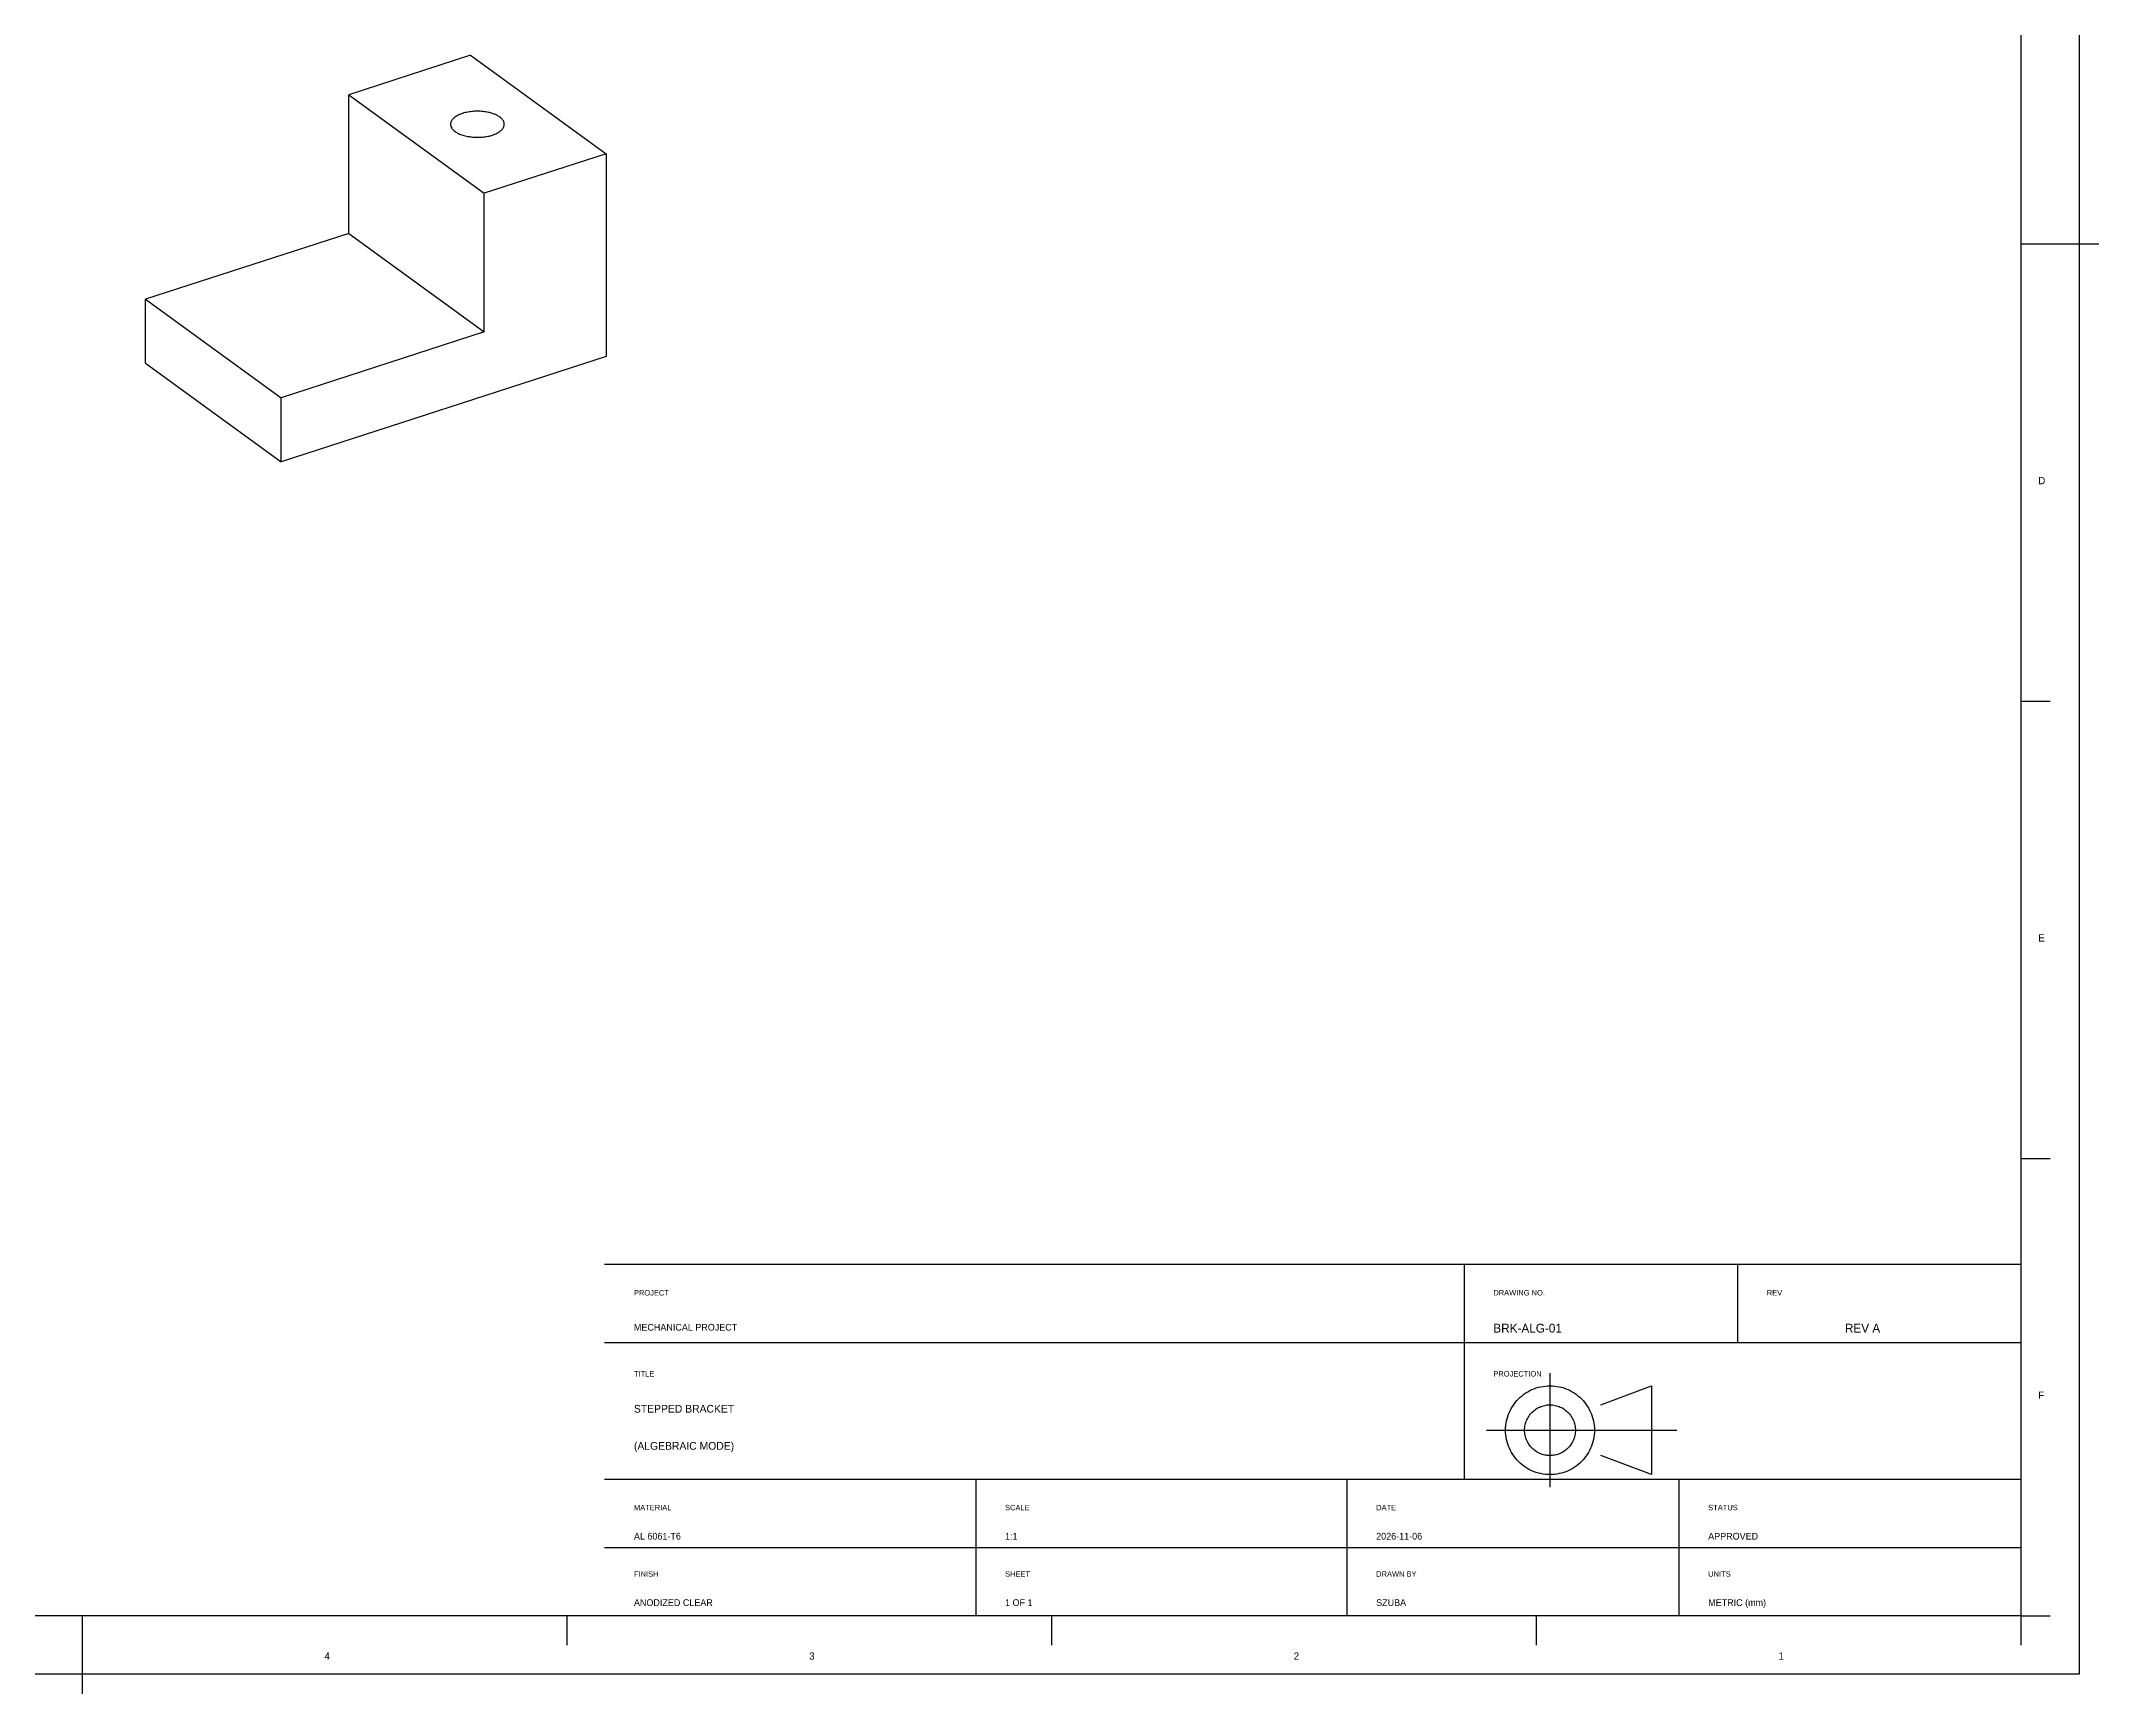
# Model space of a CAD drawing. Header units: metres. Extents: x 0 to 1587, y -826 to 297.
# Drawn here: x 791 to 1587, y -826 to -186 of the extents above; entities that cross this region are included whole.
import ezdxf

# ---------------------------------------------------------------- set-up
doc = ezdxf.new("R2010")
doc.units = ezdxf.units.M
for name, color, linetype in [('BORDER', 7, 'CONTINUOUS'), ('CENTER', 4, 'Continuous'), ('TITLE_BLOCK', 7, 'CONTINUOUS'), ('VISIBLE', 7, 'CONTINUOUS')]:
    doc.layers.add(name, color=color, linetype=linetype)

msp = doc.modelspace()

# ---------------------------------------------------------------- linework, layer by layer
at = {"layer": 'BORDER'}
for p, q in [((1579.84, 289.44), (1579.84, -817.96)), ((1557.17, 266.76), (1557.17, -795.28)), ((1557.17, -264.26), (1568.5, -264.26)), ((1568.5, -264.26), (1587.4, -264.26)), ((1557.17, -441.26), (1568.5, -441.26)), ((1557.17, -618.29), (1568.5, -618.29)), ((1341.73, -659.22), (1341.73, -742.37)), ((1447.56, -659.22), (1447.56, -689.46)), ((1009.13, -689.46), (1557.17, -689.46)), ((1009.13, -742.37), (1557.17, -742.37)), ((1152.76, -742.37), (1152.76, -795.28)), ((1296.38, -742.37), (1296.38, -795.28)), ((1424.88, -742.37), (1424.88, -795.28)), ((1009.13, -768.83), (1557.17, -768.83)), ((1557.17, -795.28), (56.69, -795.28)), ((806.93, -795.28), (806.93, -806.62)), ((994.47, -795.28), (994.47, -806.62)), ((1182.05, -795.28), (1182.05, -806.62)), ((1369.63, -795.28), (1369.63, -806.62)), ((1557.17, -795.28), (1557.17, -806.62)), ((1557.17, -795.28), (1568.5, -795.28)), ((806.93, -806.62), (806.93, -825.52)), ((1579.84, -817.96), (7.56, -817.96))]:
    msp.add_line(p, q, dxfattribs=at)
at = {"layer": 'CENTER'}
for p, q in [((1374.99, -701.36), (1374.99, -745.58)), ((1350.43, -723.47), (1424.13, -723.47))]:
    msp.add_line(p, q, dxfattribs=at)
at = {"layer": 'TITLE_BLOCK'}
for p, q in [((1009.13, -659.22), (1557.17, -659.22)), ((1557.17, -659.22), (1557.17, -795.28)), ((1557.17, -795.28), (1009.13, -795.28))]:
    msp.add_line(p, q, dxfattribs=at)
at = {"layer": 'VISIBLE'}
for p, q in [((957.27, -191.28), (910.1, -206.53)), ((957.27, -191.28), (1009.69, -229.41)), ((910.1, -260.24), (910.1, -206.53)), ((910.1, -206.53), (962.51, -244.67)), ((951.49, -215.01), (951.18, -215.23)), ((951.82, -214.8), (951.49, -215.01)), ((952.17, -214.6), (951.82, -214.8)), ((952.54, -214.41), (952.17, -214.6)), ((952.94, -214.23), (952.54, -214.41)), ((953.35, -214.06), (952.94, -214.23)), ((953.78, -213.9), (953.35, -214.06)), ((954.23, -213.75), (953.78, -213.9)), ((954.7, -213.61), (954.23, -213.75)), ((955.18, -213.48), (954.7, -213.61)), ((955.67, -213.37), (955.18, -213.48)), ((956.17, -213.27), (955.67, -213.37)), ((956.68, -213.18), (956.17, -213.27)), ((957.2, -213.1), (956.68, -213.18)), ((957.73, -213.04), (957.2, -213.1)), ((958.27, -212.99), (957.73, -213.04)), ((958.8, -212.96), (958.27, -212.99)), ((959.35, -212.94), (958.8, -212.96)), ((959.89, -212.93), (959.35, -212.94)), ((960.44, -212.94), (959.89, -212.93)), ((960.98, -212.96), (960.44, -212.94)), ((961.52, -212.99), (960.98, -212.96)), ((962.06, -213.04), (961.52, -212.99)), ((962.58, -213.1), (962.06, -213.04)), ((963.1, -213.18), (962.58, -213.1)), ((963.62, -213.27), (963.1, -213.18)), ((964.12, -213.37), (963.62, -213.27)), ((964.61, -213.48), (964.12, -213.37)), ((965.09, -213.61), (964.61, -213.48)), ((965.56, -213.75), (965.09, -213.61)), ((966.01, -213.9), (965.56, -213.75)), ((966.44, -214.06), (966.01, -213.9)), ((966.85, -214.23), (966.44, -214.06)), ((967.24, -214.41), (966.85, -214.23)), ((967.62, -214.6), (967.24, -214.41)), ((967.97, -214.8), (967.62, -214.6)), ((968.3, -215.01), (967.97, -214.8)), ((968.61, -215.23), (968.3, -215.01)), ((949.51, -217.71), (949.5, -217.97)), ((949.5, -217.97), (949.52, -218.27)), ((949.56, -217.45), (949.51, -217.71)), ((949.52, -218.27), (949.57, -218.57)), ((949.63, -217.18), (949.56, -217.45)), ((949.57, -218.57), (949.66, -218.86)), ((949.73, -216.93), (949.63, -217.18)), ((949.66, -218.86), (949.79, -219.15)), ((949.85, -216.67), (949.73, -216.93)), ((949.79, -219.15), (949.95, -219.43)), ((950.01, -216.42), (949.85, -216.67)), ((949.95, -219.43), (950.14, -219.72)), ((950.19, -216.17), (950.01, -216.42)), ((950.14, -219.72), (950.37, -219.99)), ((950.4, -215.92), (950.19, -216.17)), ((950.37, -219.99), (950.63, -220.26)), ((950.63, -215.69), (950.4, -215.92)), ((950.89, -215.45), (950.63, -215.69)), ((950.63, -220.26), (950.92, -220.52)), ((951.18, -215.23), (950.89, -215.45)), ((950.92, -220.52), (951.25, -220.77)), ((951.25, -220.77), (951.55, -220.98)), ((951.55, -220.98), (951.88, -221.18)), ((951.88, -221.18), (952.23, -221.38)), ((952.23, -221.38), (952.6, -221.56)), ((952.6, -221.56), (952.98, -221.74)), ((952.98, -221.74), (953.39, -221.91)), ((953.39, -221.91), (953.81, -222.06)), ((953.81, -222.06), (954.25, -222.21)), ((954.25, -222.21), (954.7, -222.34)), ((954.7, -222.34), (955.17, -222.46)), ((955.17, -222.46), (955.65, -222.58)), ((955.65, -222.58), (956.14, -222.68)), ((956.14, -222.68), (956.64, -222.76)), ((956.64, -222.76), (957.15, -222.84)), ((957.15, -222.84), (957.66, -222.9)), ((957.66, -222.9), (958.18, -222.95)), ((958.18, -222.95), (958.7, -222.98)), ((960.83, -223), (961.36, -222.97)), ((961.36, -222.97), (961.88, -222.92)), ((961.88, -222.92), (962.4, -222.87)), ((962.4, -222.87), (962.91, -222.8)), ((962.91, -222.8), (963.41, -222.72)), ((963.41, -222.72), (963.9, -222.63)), ((963.9, -222.63), (964.39, -222.52)), ((964.39, -222.52), (964.86, -222.4)), ((964.86, -222.4), (965.32, -222.27)), ((965.32, -222.27), (965.77, -222.13)), ((965.77, -222.13), (966.2, -221.98)), ((966.2, -221.98), (966.61, -221.82)), ((966.61, -221.82), (967.01, -221.65)), ((967.01, -221.65), (967.38, -221.47)), ((967.38, -221.47), (967.74, -221.28)), ((967.74, -221.28), (968.08, -221.08)), ((968.08, -221.08), (968.39, -220.88)), ((968.39, -220.88), (968.69, -220.66)), ((968.9, -215.45), (968.61, -215.23)), ((968.69, -220.66), (968.96, -220.44)), ((969.16, -215.69), (968.9, -215.45)), ((968.96, -220.44), (969.21, -220.21)), ((969.39, -215.92), (969.16, -215.69)), ((969.21, -220.21), (969.43, -219.98)), ((969.6, -216.17), (969.39, -215.92)), ((969.43, -219.98), (969.63, -219.74)), ((969.78, -216.42), (969.6, -216.17)), ((969.63, -219.74), (969.8, -219.49)), ((969.93, -216.67), (969.78, -216.42)), ((969.8, -219.49), (969.95, -219.25)), ((970.06, -216.93), (969.93, -216.67)), ((969.95, -219.25), (970.07, -219)), ((970.16, -217.18), (970.06, -216.93)), ((970.07, -219), (970.17, -218.74)), ((970.23, -217.45), (970.16, -217.18)), ((970.17, -218.74), (970.23, -218.49)), ((970.27, -217.71), (970.23, -217.45)), ((970.23, -218.49), (970.27, -218.23)), ((970.29, -217.97), (970.27, -217.71)), ((970.27, -218.23), (970.29, -217.97)), ((958.7, -222.98), (959.23, -223.01)), ((959.23, -223.01), (959.76, -223.02)), ((959.76, -223.02), (960.3, -223.01)), ((960.3, -223.01), (960.83, -223)), ((1009.69, -229.41), (962.51, -244.67)), ((1009.69, -229.41), (1009.69, -307.91)), ((962.51, -298.38), (962.51, -244.67)), ((910.1, -260.24), (831.48, -285.67)), ((910.1, -260.24), (962.51, -298.38)), ((831.48, -310.45), (831.48, -285.67)), ((831.48, -285.67), (883.9, -323.8)), ((962.51, -298.38), (883.9, -323.8)), ((831.48, -310.45), (883.9, -348.59)), ((1009.69, -307.91), (883.9, -348.59)), ((883.9, -348.59), (883.9, -323.8)), ((1365.62, -709.05), (1366.39, -708.58)), ((1366.39, -708.58), (1367.19, -708.15)), ((1367.19, -708.15), (1368, -707.76)), ((1368, -707.76), (1368.83, -707.42)), ((1368.83, -707.42), (1369.68, -707.12)), ((1369.68, -707.12), (1370.54, -706.86)), ((1370.54, -706.86), (1371.42, -706.65)), ((1371.42, -706.65), (1372.3, -706.49)), ((1372.3, -706.49), (1373.19, -706.37)), ((1373.19, -706.37), (1374.09, -706.3)), ((1374.09, -706.3), (1374.99, -706.28)), ((1374.99, -706.28), (1375.9, -706.3)), ((1375.9, -706.3), (1376.8, -706.37)), ((1376.8, -706.37), (1377.69, -706.49)), ((1377.69, -706.49), (1378.57, -706.65)), ((1378.57, -706.65), (1379.44, -706.86)), ((1379.44, -706.86), (1380.3, -707.12)), ((1380.3, -707.12), (1381.15, -707.42)), ((1381.15, -707.42), (1381.98, -707.76)), ((1381.98, -707.76), (1382.8, -708.15)), ((1382.8, -708.15), (1383.59, -708.58)), ((1383.59, -708.58), (1384.36, -709.05)), ((1394.65, -713.65), (1414.3, -706.28)), ((1414.3, -706.28), (1414.3, -740.67)), ((1358.94, -717.31), (1359.28, -716.48)), ((1359.28, -716.48), (1359.67, -715.67)), ((1359.67, -715.67), (1360.1, -714.87)), ((1360.1, -714.87), (1360.57, -714.1)), ((1360.57, -714.1), (1361.08, -713.36)), ((1361.08, -713.36), (1361.63, -712.65)), ((1361.63, -712.65), (1362.21, -711.96)), ((1362.21, -711.96), (1362.83, -711.31)), ((1362.83, -711.31), (1363.48, -710.69)), ((1363.48, -710.69), (1364.17, -710.11)), ((1364.17, -710.11), (1364.88, -709.56)), ((1364.88, -709.56), (1365.62, -709.05)), ((1367.69, -716.9), (1368.04, -716.52)), ((1368.04, -716.52), (1368.42, -716.17)), ((1368.42, -716.17), (1368.81, -715.84)), ((1368.81, -715.84), (1369.21, -715.52)), ((1369.21, -715.52), (1369.64, -715.23)), ((1369.64, -715.23), (1370.08, -714.96)), ((1370.08, -714.96), (1370.53, -714.72)), ((1370.53, -714.72), (1371, -714.49)), ((1371, -714.49), (1371.47, -714.3)), ((1371.47, -714.3), (1371.96, -714.13)), ((1371.96, -714.13), (1372.45, -713.98)), ((1372.45, -713.98), (1372.95, -713.86)), ((1372.95, -713.86), (1373.45, -713.77)), ((1373.45, -713.77), (1373.96, -713.7)), ((1373.96, -713.7), (1374.48, -713.66)), ((1374.48, -713.66), (1374.99, -713.65)), ((1374.99, -713.65), (1375.51, -713.66)), ((1375.51, -713.66), (1376.02, -713.7)), ((1376.02, -713.7), (1376.53, -713.77)), ((1376.53, -713.77), (1377.04, -713.86)), ((1377.04, -713.86), (1377.54, -713.98)), ((1377.54, -713.98), (1378.03, -714.13)), ((1378.03, -714.13), (1378.51, -714.3)), ((1378.51, -714.3), (1378.99, -714.49)), ((1378.99, -714.49), (1379.45, -714.72)), ((1379.45, -714.72), (1379.91, -714.96)), ((1379.91, -714.96), (1380.35, -715.23)), ((1380.35, -715.23), (1380.77, -715.52)), ((1380.77, -715.52), (1381.18, -715.84)), ((1381.18, -715.84), (1381.57, -716.17)), ((1381.57, -716.17), (1381.94, -716.52)), ((1381.94, -716.52), (1382.29, -716.9)), ((1384.36, -709.05), (1385.1, -709.56)), ((1385.1, -709.56), (1385.82, -710.11)), ((1385.82, -710.11), (1386.5, -710.69)), ((1386.5, -710.69), (1387.15, -711.31)), ((1387.15, -711.31), (1387.77, -711.96)), ((1387.77, -711.96), (1388.35, -712.65)), ((1388.35, -712.65), (1388.9, -713.36)), ((1388.9, -713.36), (1389.41, -714.1)), ((1389.41, -714.1), (1389.89, -714.87)), ((1389.89, -714.87), (1390.32, -715.67)), ((1390.32, -715.67), (1390.7, -716.48)), ((1390.7, -716.48), (1391.05, -717.31)), ((1357.8, -723.47), (1357.82, -722.57)), ((1357.82, -724.38), (1357.8, -723.47)), ((1357.82, -722.57), (1357.89, -721.67)), ((1357.89, -725.28), (1357.82, -724.38)), ((1357.89, -721.67), (1358.01, -720.78)), ((1358.01, -720.78), (1358.17, -719.9)), ((1358.17, -719.9), (1358.38, -719.02)), ((1358.38, -719.02), (1358.64, -718.16)), ((1358.64, -718.16), (1358.94, -717.31)), ((1365.17, -723.47), (1365.18, -722.96)), ((1365.18, -723.99), (1365.17, -723.47)), ((1365.18, -722.96), (1365.22, -722.44)), ((1365.22, -724.5), (1365.18, -723.99)), ((1365.22, -722.44), (1365.29, -721.93)), ((1365.29, -725.01), (1365.22, -724.5)), ((1365.29, -721.93), (1365.38, -721.43)), ((1365.38, -721.43), (1365.5, -720.93)), ((1365.5, -720.93), (1365.65, -720.44)), ((1365.65, -720.44), (1365.82, -719.95)), ((1365.82, -719.95), (1366.01, -719.48)), ((1366.01, -719.48), (1366.24, -719.01)), ((1366.24, -719.01), (1366.48, -718.56)), ((1366.48, -718.56), (1366.75, -718.12)), ((1366.75, -718.12), (1367.04, -717.69)), ((1367.04, -717.69), (1367.36, -717.29)), ((1367.36, -717.29), (1367.69, -716.9)), ((1382.29, -716.9), (1382.63, -717.29)), ((1382.63, -717.29), (1382.94, -717.69)), ((1382.94, -717.69), (1383.23, -718.12)), ((1383.23, -718.12), (1383.5, -718.56)), ((1383.5, -718.56), (1383.75, -719.01)), ((1383.75, -719.01), (1383.97, -719.48)), ((1383.97, -719.48), (1384.17, -719.95)), ((1384.17, -719.95), (1384.34, -720.44)), ((1384.34, -720.44), (1384.48, -720.93)), ((1384.48, -720.93), (1384.6, -721.43)), ((1384.6, -721.43), (1384.7, -721.93)), ((1384.7, -721.93), (1384.77, -722.44)), ((1384.77, -724.5), (1384.7, -725.01)), ((1384.77, -722.44), (1384.81, -722.96)), ((1384.81, -723.99), (1384.77, -724.5)), ((1384.81, -722.96), (1384.82, -723.47)), ((1384.82, -723.47), (1384.81, -723.99)), ((1391.05, -717.31), (1391.35, -718.16)), ((1391.35, -718.16), (1391.6, -719.02)), ((1391.6, -719.02), (1391.81, -719.9)), ((1391.81, -719.9), (1391.98, -720.78)), ((1391.98, -720.78), (1392.1, -721.67)), ((1392.1, -721.67), (1392.17, -722.57)), ((1392.17, -724.38), (1392.1, -725.28)), ((1392.17, -722.57), (1392.19, -723.47)), ((1392.19, -723.47), (1392.17, -724.38)), ((1358.01, -726.17), (1357.89, -725.28)), ((1358.17, -727.05), (1358.01, -726.17)), ((1358.38, -727.92), (1358.17, -727.05)), ((1358.64, -728.78), (1358.38, -727.92)), ((1358.94, -729.63), (1358.64, -728.78)), ((1359.28, -730.46), (1358.94, -729.63)), ((1359.67, -731.28), (1359.28, -730.46)), ((1360.1, -732.07), (1359.67, -731.28)), ((1360.57, -732.84), (1360.1, -732.07)), ((1365.38, -725.52), (1365.29, -725.01)), ((1365.5, -726.02), (1365.38, -725.52)), ((1365.65, -726.51), (1365.5, -726.02)), ((1365.82, -726.99), (1365.65, -726.51)), ((1366.01, -727.47), (1365.82, -726.99)), ((1366.24, -727.93), (1366.01, -727.47)), ((1366.48, -728.39), (1366.24, -727.93)), ((1366.75, -728.83), (1366.48, -728.39)), ((1367.04, -729.25), (1366.75, -728.83)), ((1367.36, -729.66), (1367.04, -729.25)), ((1367.69, -730.05), (1367.36, -729.66)), ((1368.04, -730.42), (1367.69, -730.05)), ((1368.42, -730.77), (1368.04, -730.42)), ((1368.81, -731.11), (1368.42, -730.77)), ((1369.21, -731.42), (1368.81, -731.11)), ((1369.64, -731.71), (1369.21, -731.42)), ((1370.08, -731.98), (1369.64, -731.71)), ((1370.53, -732.23), (1370.08, -731.98)), ((1371, -732.45), (1370.53, -732.23)), ((1371.47, -732.65), (1371, -732.45)), ((1378.99, -732.45), (1378.51, -732.65)), ((1379.45, -732.23), (1378.99, -732.45)), ((1379.91, -731.98), (1379.45, -732.23)), ((1380.35, -731.71), (1379.91, -731.98)), ((1380.77, -731.42), (1380.35, -731.71)), ((1381.18, -731.11), (1380.77, -731.42)), ((1381.57, -730.77), (1381.18, -731.11)), ((1381.94, -730.42), (1381.57, -730.77)), ((1382.29, -730.05), (1381.94, -730.42)), ((1382.63, -729.66), (1382.29, -730.05)), ((1382.94, -729.25), (1382.63, -729.66)), ((1383.23, -728.83), (1382.94, -729.25)), ((1383.5, -728.39), (1383.23, -728.83)), ((1383.75, -727.93), (1383.5, -728.39)), ((1383.97, -727.47), (1383.75, -727.93)), ((1384.17, -726.99), (1383.97, -727.47)), ((1384.34, -726.51), (1384.17, -726.99)), ((1384.48, -726.02), (1384.34, -726.51)), ((1384.6, -725.52), (1384.48, -726.02)), ((1384.7, -725.01), (1384.6, -725.52)), ((1389.89, -732.07), (1389.41, -732.84)), ((1390.32, -731.28), (1389.89, -732.07)), ((1390.7, -730.46), (1390.32, -731.28)), ((1391.05, -729.63), (1390.7, -730.46)), ((1391.35, -728.78), (1391.05, -729.63)), ((1391.6, -727.92), (1391.35, -728.78)), ((1391.81, -727.05), (1391.6, -727.92)), ((1391.98, -726.17), (1391.81, -727.05)), ((1392.1, -725.28), (1391.98, -726.17)), ((1361.08, -733.58), (1360.57, -732.84)), ((1361.63, -734.3), (1361.08, -733.58)), ((1362.21, -734.98), (1361.63, -734.3)), ((1362.83, -735.63), (1362.21, -734.98)), ((1363.48, -736.25), (1362.83, -735.63)), ((1364.17, -736.83), (1363.48, -736.25)), ((1364.88, -737.38), (1364.17, -736.83)), ((1365.62, -737.89), (1364.88, -737.38)), ((1366.39, -738.37), (1365.62, -737.89)), ((1367.19, -738.8), (1366.39, -738.37)), ((1368, -739.19), (1367.19, -738.8)), ((1368.83, -739.53), (1368, -739.19)), ((1369.68, -739.83), (1368.83, -739.53)), ((1370.54, -740.08), (1369.68, -739.83)), ((1371.42, -740.29), (1370.54, -740.08)), ((1372.3, -740.46), (1371.42, -740.29)), ((1371.96, -732.82), (1371.47, -732.65)), ((1372.45, -732.96), (1371.96, -732.82)), ((1373.19, -740.58), (1372.3, -740.46)), ((1372.95, -733.08), (1372.45, -732.96)), ((1373.45, -733.18), (1372.95, -733.08)), ((1374.09, -740.65), (1373.19, -740.58)), ((1373.96, -733.25), (1373.45, -733.18)), ((1374.48, -733.29), (1373.96, -733.25)), ((1374.99, -733.3), (1374.48, -733.29)), ((1375.51, -733.29), (1374.99, -733.3)), ((1376.02, -733.25), (1375.51, -733.29)), ((1376.8, -740.58), (1375.9, -740.65)), ((1376.53, -733.18), (1376.02, -733.25)), ((1377.04, -733.08), (1376.53, -733.18)), ((1377.69, -740.46), (1376.8, -740.58)), ((1377.54, -732.96), (1377.04, -733.08)), ((1378.03, -732.82), (1377.54, -732.96)), ((1378.57, -740.29), (1377.69, -740.46)), ((1378.51, -732.65), (1378.03, -732.82)), ((1379.44, -740.08), (1378.57, -740.29)), ((1380.3, -739.83), (1379.44, -740.08)), ((1381.15, -739.53), (1380.3, -739.83)), ((1381.98, -739.19), (1381.15, -739.53)), ((1382.8, -738.8), (1381.98, -739.19)), ((1383.59, -738.37), (1382.8, -738.8)), ((1384.36, -737.89), (1383.59, -738.37)), ((1385.1, -737.38), (1384.36, -737.89)), ((1385.82, -736.83), (1385.1, -737.38)), ((1386.5, -736.25), (1385.82, -736.83)), ((1387.15, -735.63), (1386.5, -736.25)), ((1387.77, -734.98), (1387.15, -735.63)), ((1388.35, -734.3), (1387.77, -734.98)), ((1388.9, -733.58), (1388.35, -734.3)), ((1389.41, -732.84), (1388.9, -733.58)), ((1414.3, -740.67), (1394.65, -733.3)), ((1374.99, -740.67), (1374.09, -740.65)), ((1375.9, -740.65), (1374.99, -740.67))]:
    msp.add_line(p, q, dxfattribs=at)

# ---------------------------------------------------------------- texts
at = {"layer": 'BORDER'}
for s, p in [('D', (1563.97, -357.31)), ('E', (1563.97, -534.31)), ('F', (1563.97, -711.3)), ('4', (900.7, -812.29)), ('3', (1088.28, -812.29)), ('2', (1275.82, -812.29)), ('1', (1463.4, -812.29))]:
    msp.add_text(s, height=2.8, dxfattribs=at).set_placement(p)
at = {"layer": 'TITLE_BLOCK'}
for s, height, p in [('PROJECT', 2.1, (1020.47, -671.32)), ('DRAWING NO.', 2.1, (1353.07, -671.32)), ('REV', 2.1, (1458.9, -671.32)), ('MECHANICAL PROJECT', 2.6, (1020.47, -684.92)), ('BRK-ALG-01', 3.4, (1353.07, -685.68)), ('REV A', 3.4, (1489.13, -685.68)), ('TITLE', 2.1, (1020.47, -702.69)), ('PROJECTION', 2.1, (1353.07, -702.69)), ('STEPPED BRACKET', 3, (1020.47, -716.67)), ('(ALGEBRAIC MODE)', 3, (1020.47, -731.03)), ('MATERIAL', 2.1, (1020.47, -754.47)), ('SCALE', 2.1, (1164.1, -754.47)), ('DATE', 2.1, (1307.72, -754.47)), ('STATUS', 2.1, (1436.22, -754.47)), ('AL 6061-T6', 2.6, (1020.47, -765.8)), ('1:1', 2.6, (1164.1, -765.8)), ('2026-11-06', 2.6, (1307.72, -765.8)), ('APPROVED', 2.6, (1436.22, -765.8)), ('FINISH', 2.1, (1020.47, -780.17)), ('SHEET', 2.1, (1164.1, -780.17)), ('DRAWN BY', 2.1, (1307.72, -780.17)), ('UNITS', 2.1, (1436.22, -780.17)), ('ANODIZED CLEAR', 2.6, (1020.47, -791.5)), ('1 OF 1', 2.6, (1164.1, -791.5)), ('SZUBA', 2.6, (1307.72, -791.5)), ('METRIC (mm)', 2.6, (1436.22, -791.5))]:
    msp.add_text(s, height=height, dxfattribs=at).set_placement(p)

doc.saveas('drawing.dxf')
